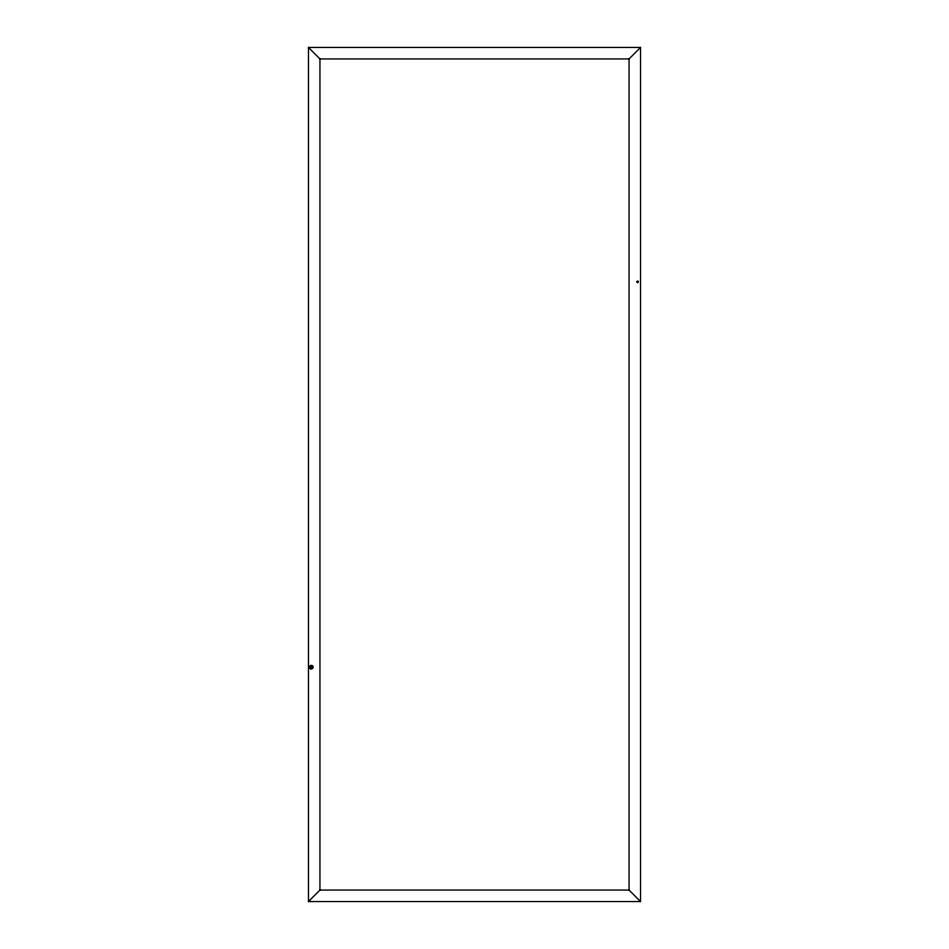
<?xml version="1.0" encoding="UTF-8"?>
<svg xmlns="http://www.w3.org/2000/svg" width="949" height="949" viewBox="0 0 949 949"><rect width="100%" height="100%" fill="white"/><g stroke="black" fill="none" stroke-linecap="round" stroke-linejoin="round"><path stroke-width="1.42" d="M640.528 901.55L629.045 890.055L629.045 58.945L640.528 47.45L308.472 47.45L308.472 901.55L640.528 901.55L640.528 47.45M308.472 901.55L319.955 890.055L319.955 58.945L308.472 47.45M319.955 58.945L629.045 58.945M319.955 890.055L629.045 890.055M310.394 666.91C311.545 670.492 313.182 664.383 310.394 666.91M636.791 281.604C637.942 285.186 639.579 279.077 636.791 281.604M310.394 668.725A1.815 1.815 0 0 0 313.123 667.147A1.815 1.815 0 0 0 310.394 665.581A1.815 1.815 0 0 0 310.394 668.725"/></g></svg>
